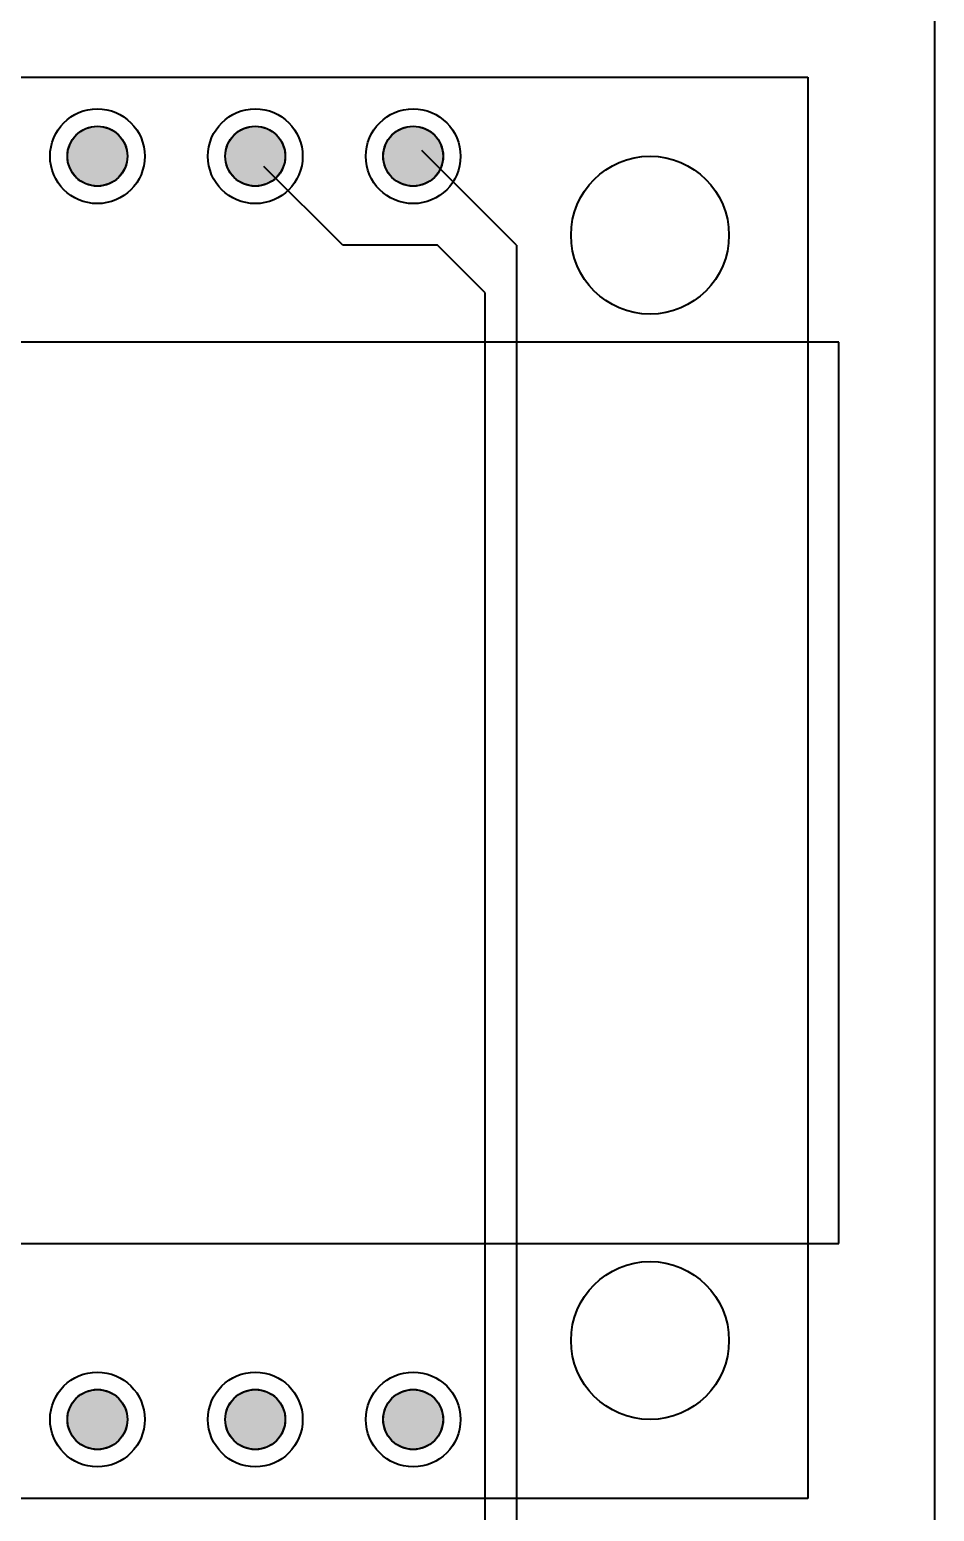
# Model space of a CAD drawing. Header units: millimetres. Extents: x 2 to 157, y 2 to 78.
# Drawn here: x 142.08 to 156.63, y 39.18 to 63.02 of the extents above; entities that cross this region are included whole.
import ezdxf

# ---------------------------------------------------------------- set-up
doc = ezdxf.new("R2010")
doc.units = ezdxf.units.MM
for name, color, linetype in [('bottom_copper', 7, 'Continuous'), ('bottom_silk', 7, 'Continuous'), ('drill_plated', 7, 'Continuous'), ('outline', 7, 'Continuous'), ('top_copper', 7, 'Continuous'), ('top_silk', 7, 'Continuous')]:
    doc.layers.add(name, color=color, linetype=linetype)

msp = doc.modelspace()

# ---------------------------------------------------------------- hatches: boundary and pattern name
at = {"layer": 'bottom_copper', "lineweight": 40}
for points in [[(143.643, 60.888), (143.615, 60.798), (143.571, 60.714), (143.511, 60.641), (143.438, 60.581), (143.354, 60.536), (143.264, 60.509), (143.17, 60.5), (143.075, 60.509), (142.985, 60.536), (142.901, 60.581), (142.828, 60.641), (142.768, 60.714), (142.724, 60.798), (142.696, 60.888), (142.687, 60.982), (142.696, 61.076), (142.724, 61.167), (142.768, 61.25), (142.828, 61.324), (142.901, 61.384), (142.985, 61.428), (143.075, 61.456), (143.17, 61.465), (143.264, 61.456), (143.354, 61.428), (143.438, 61.384), (143.511, 61.324), (143.571, 61.25), (143.615, 61.167), (143.643, 61.076), (143.652, 60.982), (143.643, 60.888)], [(146.183, 60.888), (146.155, 60.798), (146.111, 60.714), (146.051, 60.641), (145.978, 60.581), (145.894, 60.536), (145.804, 60.509), (145.71, 60.5), (145.615, 60.509), (145.525, 60.536), (145.441, 60.581), (145.368, 60.641), (145.308, 60.714), (145.264, 60.798), (145.236, 60.888), (145.227, 60.982), (145.236, 61.076), (145.264, 61.167), (145.308, 61.25), (145.368, 61.324), (145.441, 61.384), (145.525, 61.428), (145.615, 61.456), (145.71, 61.465), (145.804, 61.456), (145.894, 61.428), (145.978, 61.384), (146.051, 61.324), (146.111, 61.25), (146.155, 61.167), (146.183, 61.076), (146.192, 60.982), (146.183, 60.888)], [(148.723, 60.888), (148.695, 60.798), (148.651, 60.714), (148.591, 60.641), (148.518, 60.581), (148.434, 60.536), (148.344, 60.509), (148.25, 60.5), (148.155, 60.509), (148.065, 60.536), (147.981, 60.581), (147.908, 60.641), (147.848, 60.714), (147.804, 60.798), (147.776, 60.888), (147.767, 60.982), (147.776, 61.076), (147.804, 61.167), (147.848, 61.25), (147.908, 61.324), (147.981, 61.384), (148.065, 61.428), (148.155, 61.456), (148.25, 61.465), (148.344, 61.456), (148.434, 61.428), (148.518, 61.384), (148.591, 61.324), (148.651, 61.25), (148.695, 61.167), (148.723, 61.076), (148.732, 60.982), (148.723, 60.888)], [(143.643, 40.568), (143.615, 40.478), (143.571, 40.394), (143.511, 40.321), (143.438, 40.261), (143.354, 40.216), (143.264, 40.189), (143.17, 40.18), (143.075, 40.189), (142.985, 40.216), (142.901, 40.261), (142.828, 40.321), (142.768, 40.394), (142.724, 40.478), (142.696, 40.568), (142.687, 40.662), (142.696, 40.756), (142.724, 40.847), (142.768, 40.93), (142.828, 41.004), (142.901, 41.064), (142.985, 41.108), (143.075, 41.136), (143.17, 41.145), (143.264, 41.136), (143.354, 41.108), (143.438, 41.064), (143.511, 41.004), (143.571, 40.93), (143.615, 40.847), (143.643, 40.756), (143.652, 40.662), (143.643, 40.568)], [(146.183, 40.568), (146.155, 40.478), (146.111, 40.394), (146.051, 40.321), (145.978, 40.261), (145.894, 40.216), (145.804, 40.189), (145.71, 40.18), (145.615, 40.189), (145.525, 40.216), (145.441, 40.261), (145.368, 40.321), (145.308, 40.394), (145.264, 40.478), (145.236, 40.568), (145.227, 40.662), (145.236, 40.756), (145.264, 40.847), (145.308, 40.93), (145.368, 41.004), (145.441, 41.064), (145.525, 41.108), (145.615, 41.136), (145.71, 41.145), (145.804, 41.136), (145.894, 41.108), (145.978, 41.064), (146.051, 41.004), (146.111, 40.93), (146.155, 40.847), (146.183, 40.756), (146.192, 40.662), (146.183, 40.568)], [(148.723, 40.568), (148.695, 40.478), (148.651, 40.394), (148.591, 40.321), (148.518, 40.261), (148.434, 40.216), (148.344, 40.189), (148.25, 40.18), (148.155, 40.189), (148.065, 40.216), (147.981, 40.261), (147.908, 40.321), (147.848, 40.394), (147.804, 40.478), (147.776, 40.568), (147.767, 40.662), (147.776, 40.756), (147.804, 40.847), (147.848, 40.93), (147.908, 41.004), (147.981, 41.064), (148.065, 41.108), (148.155, 41.136), (148.25, 41.145), (148.344, 41.136), (148.434, 41.108), (148.518, 41.064), (148.591, 41.004), (148.651, 40.93), (148.695, 40.847), (148.723, 40.756), (148.732, 40.662), (148.723, 40.568)]]:
    msp.add_hatch(color=7, dxfattribs=at).paths.add_polyline_path(points, flags=0)
at = {"layer": 'drill_plated', "lineweight": 40}
for points in [[(143.643, 60.888), (143.615, 60.798), (143.571, 60.714), (143.511, 60.641), (143.438, 60.581), (143.354, 60.536), (143.264, 60.509), (143.17, 60.5), (143.075, 60.509), (142.985, 60.536), (142.901, 60.581), (142.828, 60.641), (142.768, 60.714), (142.724, 60.798), (142.696, 60.888), (142.687, 60.982), (142.696, 61.076), (142.724, 61.167), (142.768, 61.25), (142.828, 61.324), (142.901, 61.384), (142.985, 61.428), (143.075, 61.456), (143.17, 61.465), (143.264, 61.456), (143.354, 61.428), (143.438, 61.384), (143.511, 61.324), (143.571, 61.25), (143.615, 61.167), (143.643, 61.076), (143.652, 60.982), (143.643, 60.888)], [(146.183, 60.888), (146.155, 60.798), (146.111, 60.714), (146.051, 60.641), (145.978, 60.581), (145.894, 60.536), (145.804, 60.509), (145.71, 60.5), (145.615, 60.509), (145.525, 60.536), (145.441, 60.581), (145.368, 60.641), (145.308, 60.714), (145.264, 60.798), (145.236, 60.888), (145.227, 60.982), (145.236, 61.076), (145.264, 61.167), (145.308, 61.25), (145.368, 61.324), (145.441, 61.384), (145.525, 61.428), (145.615, 61.456), (145.71, 61.465), (145.804, 61.456), (145.894, 61.428), (145.978, 61.384), (146.051, 61.324), (146.111, 61.25), (146.155, 61.167), (146.183, 61.076), (146.192, 60.982), (146.183, 60.888)], [(148.723, 60.888), (148.695, 60.798), (148.651, 60.714), (148.591, 60.641), (148.518, 60.581), (148.434, 60.536), (148.344, 60.509), (148.25, 60.5), (148.155, 60.509), (148.065, 60.536), (147.981, 60.581), (147.908, 60.641), (147.848, 60.714), (147.804, 60.798), (147.776, 60.888), (147.767, 60.982), (147.776, 61.076), (147.804, 61.167), (147.848, 61.25), (147.908, 61.324), (147.981, 61.384), (148.065, 61.428), (148.155, 61.456), (148.25, 61.465), (148.344, 61.456), (148.434, 61.428), (148.518, 61.384), (148.591, 61.324), (148.651, 61.25), (148.695, 61.167), (148.723, 61.076), (148.732, 60.982), (148.723, 60.888)], [(143.643, 40.568), (143.615, 40.478), (143.571, 40.394), (143.511, 40.321), (143.438, 40.261), (143.354, 40.216), (143.264, 40.189), (143.17, 40.18), (143.075, 40.189), (142.985, 40.216), (142.901, 40.261), (142.828, 40.321), (142.768, 40.394), (142.724, 40.478), (142.696, 40.568), (142.687, 40.662), (142.696, 40.756), (142.724, 40.847), (142.768, 40.93), (142.828, 41.004), (142.901, 41.064), (142.985, 41.108), (143.075, 41.136), (143.17, 41.145), (143.264, 41.136), (143.354, 41.108), (143.438, 41.064), (143.511, 41.004), (143.571, 40.93), (143.615, 40.847), (143.643, 40.756), (143.652, 40.662), (143.643, 40.568)], [(146.183, 40.568), (146.155, 40.478), (146.111, 40.394), (146.051, 40.321), (145.978, 40.261), (145.894, 40.216), (145.804, 40.189), (145.71, 40.18), (145.615, 40.189), (145.525, 40.216), (145.441, 40.261), (145.368, 40.321), (145.308, 40.394), (145.264, 40.478), (145.236, 40.568), (145.227, 40.662), (145.236, 40.756), (145.264, 40.847), (145.308, 40.93), (145.368, 41.004), (145.441, 41.064), (145.525, 41.108), (145.615, 41.136), (145.71, 41.145), (145.804, 41.136), (145.894, 41.108), (145.978, 41.064), (146.051, 41.004), (146.111, 40.93), (146.155, 40.847), (146.183, 40.756), (146.192, 40.662), (146.183, 40.568)], [(148.723, 40.568), (148.695, 40.478), (148.651, 40.394), (148.591, 40.321), (148.518, 40.261), (148.434, 40.216), (148.344, 40.189), (148.25, 40.18), (148.155, 40.189), (148.065, 40.216), (147.981, 40.261), (147.908, 40.321), (147.848, 40.394), (147.804, 40.478), (147.776, 40.568), (147.767, 40.662), (147.776, 40.756), (147.804, 40.847), (147.848, 40.93), (147.908, 41.004), (147.981, 41.064), (148.065, 41.108), (148.155, 41.136), (148.25, 41.145), (148.344, 41.136), (148.434, 41.108), (148.518, 41.064), (148.591, 41.004), (148.651, 40.93), (148.695, 40.847), (148.723, 40.756), (148.732, 40.662), (148.723, 40.568)]]:
    msp.add_hatch(color=7, dxfattribs=at).paths.add_polyline_path(points, flags=0)
at = {"layer": 'top_copper', "lineweight": 40}
for points in [[(143.643, 60.888), (143.615, 60.798), (143.571, 60.714), (143.511, 60.641), (143.438, 60.581), (143.354, 60.536), (143.264, 60.509), (143.17, 60.5), (143.075, 60.509), (142.985, 60.536), (142.901, 60.581), (142.828, 60.641), (142.768, 60.714), (142.724, 60.798), (142.696, 60.888), (142.687, 60.982), (142.696, 61.076), (142.724, 61.167), (142.768, 61.25), (142.828, 61.324), (142.901, 61.384), (142.985, 61.428), (143.075, 61.456), (143.17, 61.465), (143.264, 61.456), (143.354, 61.428), (143.438, 61.384), (143.511, 61.324), (143.571, 61.25), (143.615, 61.167), (143.643, 61.076), (143.652, 60.982), (143.643, 60.888)], [(146.183, 60.888), (146.155, 60.798), (146.111, 60.714), (146.051, 60.641), (145.978, 60.581), (145.894, 60.536), (145.804, 60.509), (145.71, 60.5), (145.615, 60.509), (145.525, 60.536), (145.441, 60.581), (145.368, 60.641), (145.308, 60.714), (145.264, 60.798), (145.236, 60.888), (145.227, 60.982), (145.236, 61.076), (145.264, 61.167), (145.308, 61.25), (145.368, 61.324), (145.441, 61.384), (145.525, 61.428), (145.615, 61.456), (145.71, 61.465), (145.804, 61.456), (145.894, 61.428), (145.978, 61.384), (146.051, 61.324), (146.111, 61.25), (146.155, 61.167), (146.183, 61.076), (146.192, 60.982), (146.183, 60.888)], [(148.723, 60.888), (148.695, 60.798), (148.651, 60.714), (148.591, 60.641), (148.518, 60.581), (148.434, 60.536), (148.344, 60.509), (148.25, 60.5), (148.155, 60.509), (148.065, 60.536), (147.981, 60.581), (147.908, 60.641), (147.848, 60.714), (147.804, 60.798), (147.776, 60.888), (147.767, 60.982), (147.776, 61.076), (147.804, 61.167), (147.848, 61.25), (147.908, 61.324), (147.981, 61.384), (148.065, 61.428), (148.155, 61.456), (148.25, 61.465), (148.344, 61.456), (148.434, 61.428), (148.518, 61.384), (148.591, 61.324), (148.651, 61.25), (148.695, 61.167), (148.723, 61.076), (148.732, 60.982), (148.723, 60.888)], [(143.643, 40.568), (143.615, 40.478), (143.571, 40.394), (143.511, 40.321), (143.438, 40.261), (143.354, 40.216), (143.264, 40.189), (143.17, 40.18), (143.075, 40.189), (142.985, 40.216), (142.901, 40.261), (142.828, 40.321), (142.768, 40.394), (142.724, 40.478), (142.696, 40.568), (142.687, 40.662), (142.696, 40.756), (142.724, 40.847), (142.768, 40.93), (142.828, 41.004), (142.901, 41.064), (142.985, 41.108), (143.075, 41.136), (143.17, 41.145), (143.264, 41.136), (143.354, 41.108), (143.438, 41.064), (143.511, 41.004), (143.571, 40.93), (143.615, 40.847), (143.643, 40.756), (143.652, 40.662), (143.643, 40.568)], [(146.183, 40.568), (146.155, 40.478), (146.111, 40.394), (146.051, 40.321), (145.978, 40.261), (145.894, 40.216), (145.804, 40.189), (145.71, 40.18), (145.615, 40.189), (145.525, 40.216), (145.441, 40.261), (145.368, 40.321), (145.308, 40.394), (145.264, 40.478), (145.236, 40.568), (145.227, 40.662), (145.236, 40.756), (145.264, 40.847), (145.308, 40.93), (145.368, 41.004), (145.441, 41.064), (145.525, 41.108), (145.615, 41.136), (145.71, 41.145), (145.804, 41.136), (145.894, 41.108), (145.978, 41.064), (146.051, 41.004), (146.111, 40.93), (146.155, 40.847), (146.183, 40.756), (146.192, 40.662), (146.183, 40.568)], [(148.723, 40.568), (148.695, 40.478), (148.651, 40.394), (148.591, 40.321), (148.518, 40.261), (148.434, 40.216), (148.344, 40.189), (148.25, 40.18), (148.155, 40.189), (148.065, 40.216), (147.981, 40.261), (147.908, 40.321), (147.848, 40.394), (147.804, 40.478), (147.776, 40.568), (147.767, 40.662), (147.776, 40.756), (147.804, 40.847), (147.848, 40.93), (147.908, 41.004), (147.981, 41.064), (148.065, 41.108), (148.155, 41.136), (148.25, 41.145), (148.344, 41.136), (148.434, 41.108), (148.518, 41.064), (148.591, 41.004), (148.651, 40.93), (148.695, 40.847), (148.723, 40.756), (148.732, 40.662), (148.723, 40.568)]]:
    msp.add_hatch(color=7, dxfattribs=at).paths.add_polyline_path(points, flags=0)

# ---------------------------------------------------------------- linework, layer by layer
at = {"layer": 'bottom_copper', "color": 7, "lineweight": 40}
for p, q in [((149.911, 59.55), (148.387, 61.074)), ((147.117, 59.55), (145.847, 60.819)), ((148.641, 59.55), (147.117, 59.55)), ((149.403, 58.788), (148.641, 59.55)), ((149.911, 59.55), (149.911, 18.148)), ((149.403, 58.788), (149.403, 16.878))]:
    msp.add_line(p, q, dxfattribs=at)
for points in [[(143.643, 60.888), (143.615, 60.798), (143.571, 60.714), (143.511, 60.641), (143.438, 60.581), (143.354, 60.536), (143.264, 60.509), (143.17, 60.5), (143.075, 60.509), (142.985, 60.536), (142.901, 60.581), (142.828, 60.641), (142.768, 60.714), (142.724, 60.798), (142.696, 60.888), (142.687, 60.982), (142.696, 61.076), (142.724, 61.167), (142.768, 61.25), (142.828, 61.324), (142.901, 61.384), (142.985, 61.428), (143.075, 61.456), (143.17, 61.465), (143.264, 61.456), (143.354, 61.428), (143.438, 61.384), (143.511, 61.324), (143.571, 61.25), (143.615, 61.167), (143.643, 61.076), (143.652, 60.982), (143.643, 60.888)], [(146.183, 60.888), (146.155, 60.798), (146.111, 60.714), (146.051, 60.641), (145.978, 60.581), (145.894, 60.536), (145.804, 60.509), (145.71, 60.5), (145.615, 60.509), (145.525, 60.536), (145.441, 60.581), (145.368, 60.641), (145.308, 60.714), (145.264, 60.798), (145.236, 60.888), (145.227, 60.982), (145.236, 61.076), (145.264, 61.167), (145.308, 61.25), (145.368, 61.324), (145.441, 61.384), (145.525, 61.428), (145.615, 61.456), (145.71, 61.465), (145.804, 61.456), (145.894, 61.428), (145.978, 61.384), (146.051, 61.324), (146.111, 61.25), (146.155, 61.167), (146.183, 61.076), (146.192, 60.982), (146.183, 60.888)], [(148.723, 60.888), (148.695, 60.798), (148.651, 60.714), (148.591, 60.641), (148.518, 60.581), (148.434, 60.536), (148.344, 60.509), (148.25, 60.5), (148.155, 60.509), (148.065, 60.536), (147.981, 60.581), (147.908, 60.641), (147.848, 60.714), (147.804, 60.798), (147.776, 60.888), (147.767, 60.982), (147.776, 61.076), (147.804, 61.167), (147.848, 61.25), (147.908, 61.324), (147.981, 61.384), (148.065, 61.428), (148.155, 61.456), (148.25, 61.465), (148.344, 61.456), (148.434, 61.428), (148.518, 61.384), (148.591, 61.324), (148.651, 61.25), (148.695, 61.167), (148.723, 61.076), (148.732, 60.982), (148.723, 60.888)], [(143.643, 40.568), (143.615, 40.478), (143.571, 40.394), (143.511, 40.321), (143.438, 40.261), (143.354, 40.216), (143.264, 40.189), (143.17, 40.18), (143.075, 40.189), (142.985, 40.216), (142.901, 40.261), (142.828, 40.321), (142.768, 40.394), (142.724, 40.478), (142.696, 40.568), (142.687, 40.662), (142.696, 40.756), (142.724, 40.847), (142.768, 40.93), (142.828, 41.004), (142.901, 41.064), (142.985, 41.108), (143.075, 41.136), (143.17, 41.145), (143.264, 41.136), (143.354, 41.108), (143.438, 41.064), (143.511, 41.004), (143.571, 40.93), (143.615, 40.847), (143.643, 40.756), (143.652, 40.662), (143.643, 40.568)], [(146.183, 40.568), (146.155, 40.478), (146.111, 40.394), (146.051, 40.321), (145.978, 40.261), (145.894, 40.216), (145.804, 40.189), (145.71, 40.18), (145.615, 40.189), (145.525, 40.216), (145.441, 40.261), (145.368, 40.321), (145.308, 40.394), (145.264, 40.478), (145.236, 40.568), (145.227, 40.662), (145.236, 40.756), (145.264, 40.847), (145.308, 40.93), (145.368, 41.004), (145.441, 41.064), (145.525, 41.108), (145.615, 41.136), (145.71, 41.145), (145.804, 41.136), (145.894, 41.108), (145.978, 41.064), (146.051, 41.004), (146.111, 40.93), (146.155, 40.847), (146.183, 40.756), (146.192, 40.662), (146.183, 40.568)], [(148.723, 40.568), (148.695, 40.478), (148.651, 40.394), (148.591, 40.321), (148.518, 40.261), (148.434, 40.216), (148.344, 40.189), (148.25, 40.18), (148.155, 40.189), (148.065, 40.216), (147.981, 40.261), (147.908, 40.321), (147.848, 40.394), (147.804, 40.478), (147.776, 40.568), (147.767, 40.662), (147.776, 40.756), (147.804, 40.847), (147.848, 40.93), (147.908, 41.004), (147.981, 41.064), (148.065, 41.108), (148.155, 41.136), (148.25, 41.145), (148.344, 41.136), (148.434, 41.108), (148.518, 41.064), (148.591, 41.004), (148.651, 40.93), (148.695, 40.847), (148.723, 40.756), (148.732, 40.662), (148.723, 40.568)]]:
    msp.add_lwpolyline(points, close=True, dxfattribs=at)
for centre, major_axis in [((143.17, 60.982), (0.762, 0)), ((145.71, 60.982), (0.762, 0)), ((148.25, 60.982), (0.762, 0)), ((143.17, 60.982), (0.483, 0)), ((145.71, 60.982), (0.483, 0)), ((148.25, 60.982), (0.483, 0)), ((143.17, 40.662), (0.762, 0)), ((145.71, 40.662), (0.762, 0)), ((148.25, 40.662), (0.762, 0)), ((143.17, 40.662), (0.483, 0)), ((145.71, 40.662), (0.483, 0)), ((148.25, 40.662), (0.483, 0))]:
    msp.add_ellipse(centre, major_axis=major_axis, ratio=1, dxfattribs=at)
at = {"layer": 'bottom_silk', "color": 7, "lineweight": 40}
msp.add_line((156.635, 78.114), (156.635, 2.113), dxfattribs=at)
at = {"layer": 'drill_plated', "color": 7, "lineweight": 40}
for points in [[(143.643, 60.888), (143.615, 60.798), (143.571, 60.714), (143.511, 60.641), (143.438, 60.581), (143.354, 60.536), (143.264, 60.509), (143.17, 60.5), (143.075, 60.509), (142.985, 60.536), (142.901, 60.581), (142.828, 60.641), (142.768, 60.714), (142.724, 60.798), (142.696, 60.888), (142.687, 60.982), (142.696, 61.076), (142.724, 61.167), (142.768, 61.25), (142.828, 61.324), (142.901, 61.384), (142.985, 61.428), (143.075, 61.456), (143.17, 61.465), (143.264, 61.456), (143.354, 61.428), (143.438, 61.384), (143.511, 61.324), (143.571, 61.25), (143.615, 61.167), (143.643, 61.076), (143.652, 60.982), (143.643, 60.888)], [(146.183, 60.888), (146.155, 60.798), (146.111, 60.714), (146.051, 60.641), (145.978, 60.581), (145.894, 60.536), (145.804, 60.509), (145.71, 60.5), (145.615, 60.509), (145.525, 60.536), (145.441, 60.581), (145.368, 60.641), (145.308, 60.714), (145.264, 60.798), (145.236, 60.888), (145.227, 60.982), (145.236, 61.076), (145.264, 61.167), (145.308, 61.25), (145.368, 61.324), (145.441, 61.384), (145.525, 61.428), (145.615, 61.456), (145.71, 61.465), (145.804, 61.456), (145.894, 61.428), (145.978, 61.384), (146.051, 61.324), (146.111, 61.25), (146.155, 61.167), (146.183, 61.076), (146.192, 60.982), (146.183, 60.888)], [(148.723, 60.888), (148.695, 60.798), (148.651, 60.714), (148.591, 60.641), (148.518, 60.581), (148.434, 60.536), (148.344, 60.509), (148.25, 60.5), (148.155, 60.509), (148.065, 60.536), (147.981, 60.581), (147.908, 60.641), (147.848, 60.714), (147.804, 60.798), (147.776, 60.888), (147.767, 60.982), (147.776, 61.076), (147.804, 61.167), (147.848, 61.25), (147.908, 61.324), (147.981, 61.384), (148.065, 61.428), (148.155, 61.456), (148.25, 61.465), (148.344, 61.456), (148.434, 61.428), (148.518, 61.384), (148.591, 61.324), (148.651, 61.25), (148.695, 61.167), (148.723, 61.076), (148.732, 60.982), (148.723, 60.888)], [(143.643, 40.568), (143.615, 40.478), (143.571, 40.394), (143.511, 40.321), (143.438, 40.261), (143.354, 40.216), (143.264, 40.189), (143.17, 40.18), (143.075, 40.189), (142.985, 40.216), (142.901, 40.261), (142.828, 40.321), (142.768, 40.394), (142.724, 40.478), (142.696, 40.568), (142.687, 40.662), (142.696, 40.756), (142.724, 40.847), (142.768, 40.93), (142.828, 41.004), (142.901, 41.064), (142.985, 41.108), (143.075, 41.136), (143.17, 41.145), (143.264, 41.136), (143.354, 41.108), (143.438, 41.064), (143.511, 41.004), (143.571, 40.93), (143.615, 40.847), (143.643, 40.756), (143.652, 40.662), (143.643, 40.568)], [(146.183, 40.568), (146.155, 40.478), (146.111, 40.394), (146.051, 40.321), (145.978, 40.261), (145.894, 40.216), (145.804, 40.189), (145.71, 40.18), (145.615, 40.189), (145.525, 40.216), (145.441, 40.261), (145.368, 40.321), (145.308, 40.394), (145.264, 40.478), (145.236, 40.568), (145.227, 40.662), (145.236, 40.756), (145.264, 40.847), (145.308, 40.93), (145.368, 41.004), (145.441, 41.064), (145.525, 41.108), (145.615, 41.136), (145.71, 41.145), (145.804, 41.136), (145.894, 41.108), (145.978, 41.064), (146.051, 41.004), (146.111, 40.93), (146.155, 40.847), (146.183, 40.756), (146.192, 40.662), (146.183, 40.568)], [(148.723, 40.568), (148.695, 40.478), (148.651, 40.394), (148.591, 40.321), (148.518, 40.261), (148.434, 40.216), (148.344, 40.189), (148.25, 40.18), (148.155, 40.189), (148.065, 40.216), (147.981, 40.261), (147.908, 40.321), (147.848, 40.394), (147.804, 40.478), (147.776, 40.568), (147.767, 40.662), (147.776, 40.756), (147.804, 40.847), (147.848, 40.93), (147.908, 41.004), (147.981, 41.064), (148.065, 41.108), (148.155, 41.136), (148.25, 41.145), (148.344, 41.136), (148.434, 41.108), (148.518, 41.064), (148.591, 41.004), (148.651, 40.93), (148.695, 40.847), (148.723, 40.756), (148.732, 40.662), (148.723, 40.568)]]:
    msp.add_lwpolyline(points, close=True, dxfattribs=at)
for centre in [(143.17, 60.982), (145.71, 60.982), (148.25, 60.982), (143.17, 40.662), (145.71, 40.662), (148.25, 40.662)]:
    msp.add_ellipse(centre, major_axis=(0.483, 0), ratio=1, dxfattribs=at)
at = {"layer": 'outline', "color": 7, "lineweight": 40}
msp.add_line((156.635, 78.114), (156.635, 2.113), dxfattribs=at)
at = {"layer": 'top_copper', "color": 7, "lineweight": 40}
for points in [[(143.643, 60.888), (143.615, 60.798), (143.571, 60.714), (143.511, 60.641), (143.438, 60.581), (143.354, 60.536), (143.264, 60.509), (143.17, 60.5), (143.075, 60.509), (142.985, 60.536), (142.901, 60.581), (142.828, 60.641), (142.768, 60.714), (142.724, 60.798), (142.696, 60.888), (142.687, 60.982), (142.696, 61.076), (142.724, 61.167), (142.768, 61.25), (142.828, 61.324), (142.901, 61.384), (142.985, 61.428), (143.075, 61.456), (143.17, 61.465), (143.264, 61.456), (143.354, 61.428), (143.438, 61.384), (143.511, 61.324), (143.571, 61.25), (143.615, 61.167), (143.643, 61.076), (143.652, 60.982), (143.643, 60.888)], [(146.183, 60.888), (146.155, 60.798), (146.111, 60.714), (146.051, 60.641), (145.978, 60.581), (145.894, 60.536), (145.804, 60.509), (145.71, 60.5), (145.615, 60.509), (145.525, 60.536), (145.441, 60.581), (145.368, 60.641), (145.308, 60.714), (145.264, 60.798), (145.236, 60.888), (145.227, 60.982), (145.236, 61.076), (145.264, 61.167), (145.308, 61.25), (145.368, 61.324), (145.441, 61.384), (145.525, 61.428), (145.615, 61.456), (145.71, 61.465), (145.804, 61.456), (145.894, 61.428), (145.978, 61.384), (146.051, 61.324), (146.111, 61.25), (146.155, 61.167), (146.183, 61.076), (146.192, 60.982), (146.183, 60.888)], [(148.723, 60.888), (148.695, 60.798), (148.651, 60.714), (148.591, 60.641), (148.518, 60.581), (148.434, 60.536), (148.344, 60.509), (148.25, 60.5), (148.155, 60.509), (148.065, 60.536), (147.981, 60.581), (147.908, 60.641), (147.848, 60.714), (147.804, 60.798), (147.776, 60.888), (147.767, 60.982), (147.776, 61.076), (147.804, 61.167), (147.848, 61.25), (147.908, 61.324), (147.981, 61.384), (148.065, 61.428), (148.155, 61.456), (148.25, 61.465), (148.344, 61.456), (148.434, 61.428), (148.518, 61.384), (148.591, 61.324), (148.651, 61.25), (148.695, 61.167), (148.723, 61.076), (148.732, 60.982), (148.723, 60.888)], [(143.643, 40.568), (143.615, 40.478), (143.571, 40.394), (143.511, 40.321), (143.438, 40.261), (143.354, 40.216), (143.264, 40.189), (143.17, 40.18), (143.075, 40.189), (142.985, 40.216), (142.901, 40.261), (142.828, 40.321), (142.768, 40.394), (142.724, 40.478), (142.696, 40.568), (142.687, 40.662), (142.696, 40.756), (142.724, 40.847), (142.768, 40.93), (142.828, 41.004), (142.901, 41.064), (142.985, 41.108), (143.075, 41.136), (143.17, 41.145), (143.264, 41.136), (143.354, 41.108), (143.438, 41.064), (143.511, 41.004), (143.571, 40.93), (143.615, 40.847), (143.643, 40.756), (143.652, 40.662), (143.643, 40.568)], [(146.183, 40.568), (146.155, 40.478), (146.111, 40.394), (146.051, 40.321), (145.978, 40.261), (145.894, 40.216), (145.804, 40.189), (145.71, 40.18), (145.615, 40.189), (145.525, 40.216), (145.441, 40.261), (145.368, 40.321), (145.308, 40.394), (145.264, 40.478), (145.236, 40.568), (145.227, 40.662), (145.236, 40.756), (145.264, 40.847), (145.308, 40.93), (145.368, 41.004), (145.441, 41.064), (145.525, 41.108), (145.615, 41.136), (145.71, 41.145), (145.804, 41.136), (145.894, 41.108), (145.978, 41.064), (146.051, 41.004), (146.111, 40.93), (146.155, 40.847), (146.183, 40.756), (146.192, 40.662), (146.183, 40.568)], [(148.723, 40.568), (148.695, 40.478), (148.651, 40.394), (148.591, 40.321), (148.518, 40.261), (148.434, 40.216), (148.344, 40.189), (148.25, 40.18), (148.155, 40.189), (148.065, 40.216), (147.981, 40.261), (147.908, 40.321), (147.848, 40.394), (147.804, 40.478), (147.776, 40.568), (147.767, 40.662), (147.776, 40.756), (147.804, 40.847), (147.848, 40.93), (147.908, 41.004), (147.981, 41.064), (148.065, 41.108), (148.155, 41.136), (148.25, 41.145), (148.344, 41.136), (148.434, 41.108), (148.518, 41.064), (148.591, 41.004), (148.651, 40.93), (148.695, 40.847), (148.723, 40.756), (148.732, 40.662), (148.723, 40.568)]]:
    msp.add_lwpolyline(points, close=True, dxfattribs=at)
for centre, major_axis in [((143.17, 60.982), (0.762, 0)), ((145.71, 60.982), (0.762, 0)), ((148.25, 60.982), (0.762, 0)), ((143.17, 60.982), (0.483, 0)), ((145.71, 60.982), (0.483, 0)), ((148.25, 60.982), (0.483, 0)), ((143.17, 40.662), (0.762, 0)), ((145.71, 40.662), (0.762, 0)), ((148.25, 40.662), (0.762, 0)), ((143.17, 40.662), (0.483, 0)), ((145.71, 40.662), (0.483, 0)), ((148.25, 40.662), (0.483, 0))]:
    msp.add_ellipse(centre, major_axis=major_axis, ratio=1, dxfattribs=at)
at = {"layer": 'top_silk', "color": 7, "lineweight": 40}
for p, q in [((156.635, 78.114), (156.635, 2.113)), ((103.8, 62.252), (154.6, 62.252)), ((154.6, 62.252), (154.6, 39.392)), ((155.1, 57.992), (137.6, 57.992)), ((155.1, 43.492), (155.1, 57.992)), ((137.6, 43.492), (155.1, 43.492)), ((154.6, 39.392), (103.8, 39.392))]:
    msp.add_line(p, q, dxfattribs=at)
for centre in [(152.06, 59.712), (152.06, 41.932)]:
    msp.add_ellipse(centre, major_axis=(1.27, 0), ratio=1, dxfattribs=at)

doc.saveas('drawing.dxf')
